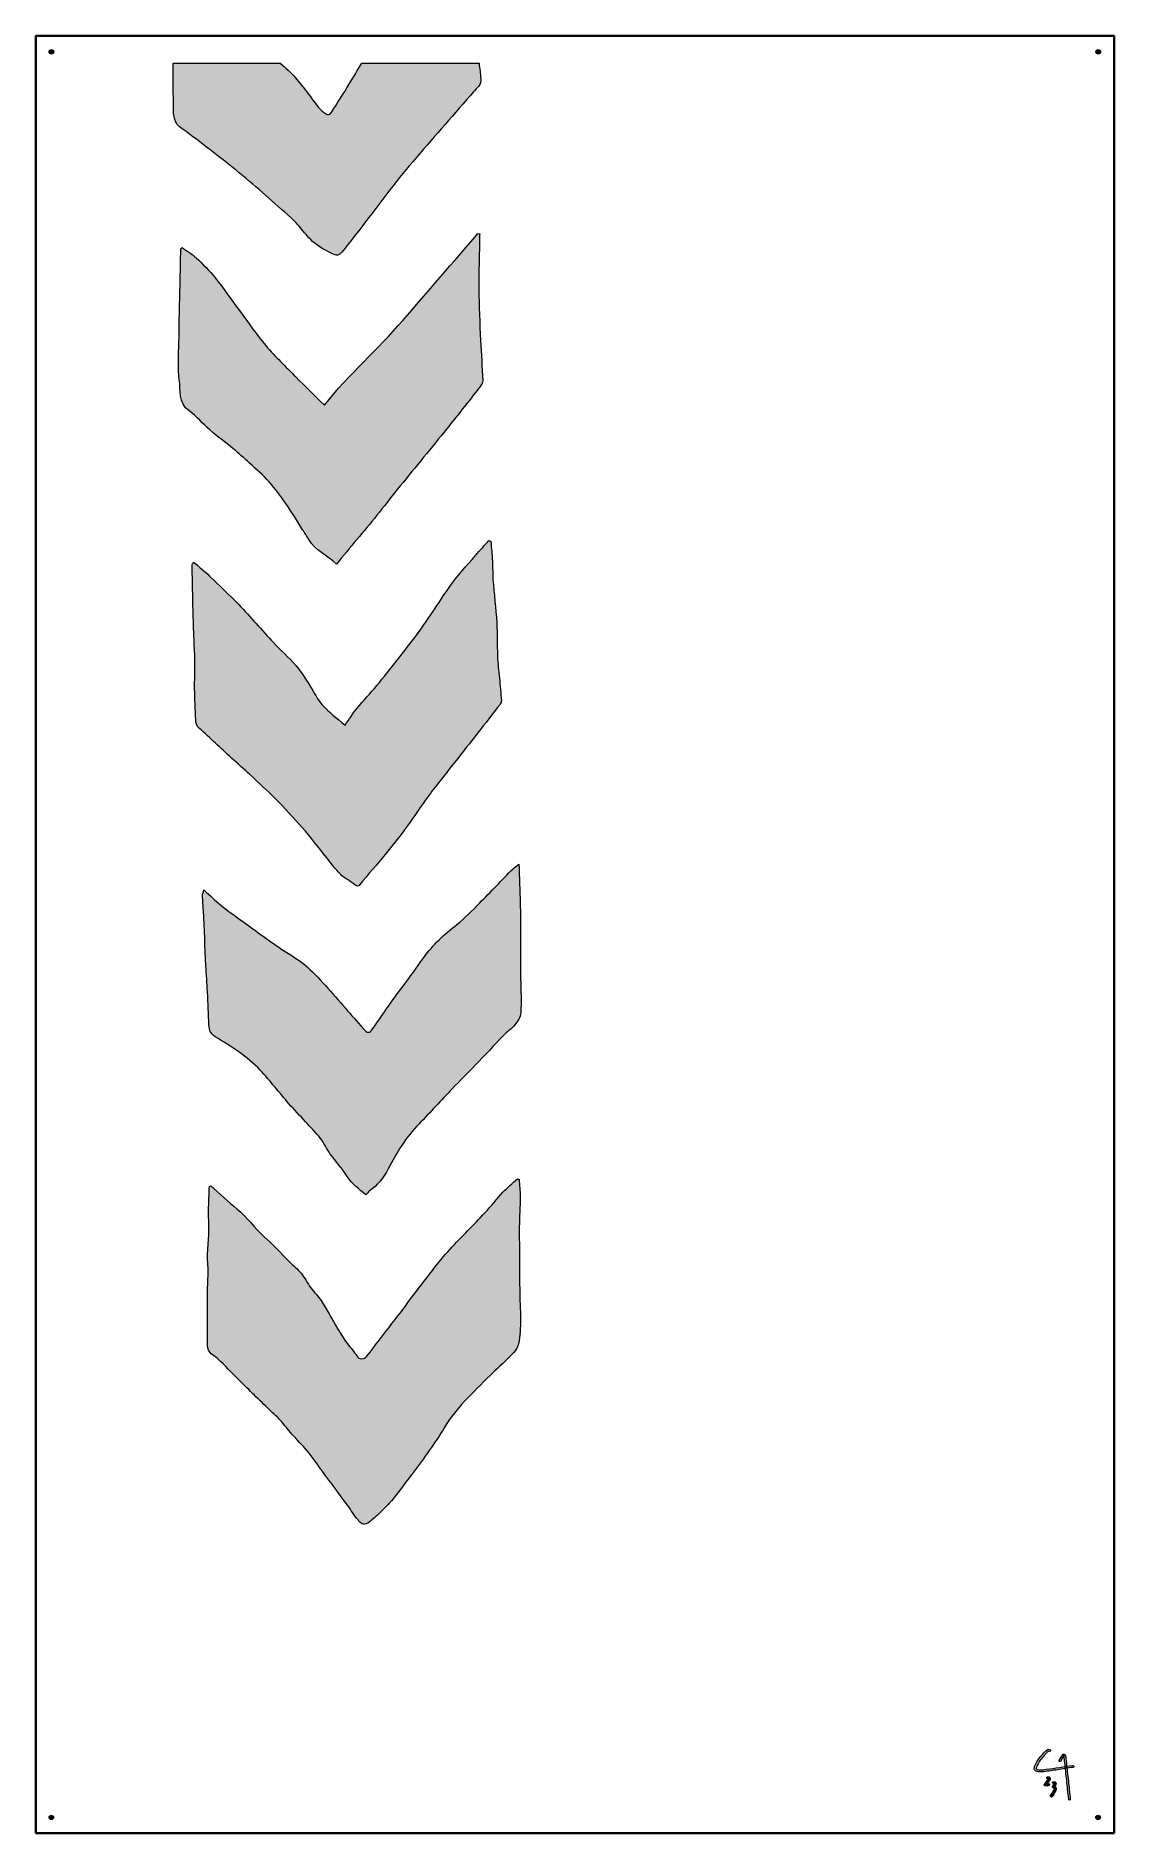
# Model space of a CAD drawing. Header units: millimetres. Extents: x 0 to 1200, y -2000 to 0.
import ezdxf

# ---------------------------------------------------------------- set-up
doc = ezdxf.new("R2010")
doc.units = ezdxf.units.MM
doc.header["$MEASUREMENT"] = 0
for name, color, linetype, lineweight in [('2023-008', 7, 'Continuous', 0), ('Bounding Box', 7, 'Continuous', 0), ('Screws', 7, 'Continuous', 0)]:
    doc.layers.add(name, color=color, linetype=linetype, lineweight=lineweight)

msp = doc.modelspace()

# ---------------------------------------------------------------- hatches: boundary and pattern name
at = {"layer": '2023-008', "true_color": 0x000000, "transparency": 33554687}
h = msp.add_hatch(color=18, dxfattribs=at)
h.dxf.hatch_style = 2
edge = h.paths.add_edge_path()
edge.add_spline(control_points=[(162.9, -103.1), (164.5, -104.1), (166, -105.1), (167.5, -106.3), (187.4, -121.6), (207.5, -136.6), (226.9, -152.5), (246.4, -168.6), (265.2, -185.5), (284.2, -202.2), (287.4, -205), (290.2, -208.4), (293, -211.6), (297.2, -216.4), (301.2, -221.5), (305.6, -226.1), (312.3, -232.8), (320.4, -237.4), (328.8, -241.7), (334.8, -244.8), (337.1, -244.9), (341, -240), (349.8, -228.9), (358.5, -217.9), (367.1, -206.7), (376.2, -194.9), (384.9, -182.8), (394.1, -171.1), (403.7, -158.9), (413.5, -146.8), (423.7, -135), (444.8, -110.5), (466.2, -86.4), (487.3, -61.9), (490.9, -57.8), (496.1, -54.2), (495.4, -47.6), (494.8, -41.8), (494.1, -35.9), (493.4, -30), (493.4, -30), (363, -30), (363, -30), (357.9, -37.7), (353.5, -46), (348.6, -53.9), (342.3, -64.1), (335.9, -74.2), (329.5, -84.4), (327.7, -87.3), (325, -88.1), (322.3, -86.2), (319.5, -84.3), (316.8, -82.1), (314.8, -79.5), (306.2, -68.5), (298.4, -56.8), (289.2, -46.5), (283.9, -40.6), (278.1, -35.2), (272.1, -30), (272.1, -30), (152.8, -30), (152.8, -30), (152.8, -31.9), (152.8, -33.9), (152.8, -35.8), (152.9, -50.4), (153.1, -64.9), (153.2, -79.4), (153.2, -88.6), (153.8, -97.6), (162.9, -103.1)], knot_values=[0, 0, 0, 0, 1, 1, 1, 2, 2, 2, 3, 3, 3, 4, 4, 4, 5, 5, 5, 6, 6, 6, 7, 7, 7, 8, 8, 8, 9, 9, 9, 10, 10, 10, 11, 11, 11, 12, 12, 12, 13, 13, 13, 14, 14, 14, 15, 15, 15, 16, 16, 16, 17, 17, 17, 18, 18, 18, 19, 19, 19, 20, 20, 20, 21, 21, 21, 22, 22, 22, 23, 23, 23, 24, 24, 24, 24], degree=3, periodic=0)
h = msp.add_hatch(color=18, dxfattribs=at)
h.dxf.hatch_style = 2
edge = h.paths.add_edge_path()
edge.add_spline(control_points=[(193.8, -438.3), (202.1, -445.5), (210.9, -452), (219.4, -459), (225.7, -464.3), (231.9, -469.7), (238, -475.3), (245.4, -482.1), (253.1, -488.6), (259.8, -496.1), (266.6, -503.6), (272.7, -511.9), (278.4, -520.3), (284.9, -529.7), (290.8, -539.6), (297, -549.3), (299.3, -553), (301.9, -556.6), (304.1, -560.4), (311.2, -572.4), (324, -577.8), (334.7, -587.5), (349.9, -569.1), (364.9, -551.3), (379.6, -533.3), (387.3, -523.9), (394.6, -514.1), (402.3, -504.6), (419.7, -483.3), (437.2, -462.1), (454.5, -440.7), (468.1, -423.9), (481.5, -406.8), (494.8, -389.8), (496.3, -387.9), (497.6, -385.3), (497.5, -383.1), (496.9, -368.3), (495.8, -353.5), (495.1, -338.7), (494.2, -319.6), (493.3, -300.4), (493, -281.3), (492.8, -266.6), (493.5, -251.9), (493.8, -237.2), (493.9, -231.5), (494, -225.8), (494.1, -220.1), (493.4, -220), (492.7, -219.9), (492, -219.8), (464.1, -252.1), (436.4, -284.4), (408.4, -316.6), (380.7, -348.5), (348.7, -376.3), (321.2, -410.6), (309.9, -399.5), (299.6, -389.5), (289.5, -379.3), (278.2, -367.9), (266.5, -356.7), (256.1, -344.5), (246, -332.6), (237.2, -319.5), (227.8, -306.9), (218.4, -294.3), (209.5, -281.4), (199.7, -269.1), (193.3, -261.1), (186, -253.7), (178.5, -246.7), (173.9, -242.3), (168.2, -239.1), (162.9, -235.4), (162.4, -235.9), (161.9, -236.4), (161.4, -236.9), (161.2, -249.8), (160.9, -262.8), (160.7, -275.8), (160.4, -285.3), (160.1, -294.8), (159.9, -304.3), (159.7, -316.1), (159.6, -327.9), (159.4, -339.7), (159.2, -346.3), (158.7, -352.9), (158.7, -359.4), (158.7, -367), (158.6, -374.6), (159.7, -382.1), (161.5, -394.3), (158.1, -407.9), (170.9, -417.2), (179.2, -423.2), (185.9, -431.5), (193.8, -438.3)], knot_values=[0, 0, 0, 0, 1, 1, 1, 2, 2, 2, 3, 3, 3, 4, 4, 4, 5, 5, 5, 6, 6, 6, 7, 7, 7, 8, 8, 8, 9, 9, 9, 10, 10, 10, 11, 11, 11, 12, 12, 12, 13, 13, 13, 14, 14, 14, 15, 15, 15, 16, 16, 16, 17, 17, 17, 18, 18, 18, 19, 19, 19, 20, 20, 20, 21, 21, 21, 22, 22, 22, 23, 23, 23, 24, 24, 24, 25, 25, 25, 26, 26, 26, 27, 27, 27, 28, 28, 28, 29, 29, 29, 30, 30, 30, 31, 31, 31, 32, 32, 32, 33, 33, 33, 33], degree=3, periodic=0)
h = msp.add_hatch(color=18, dxfattribs=at)
h.dxf.hatch_style = 2
edge = h.paths.add_edge_path()
edge.add_spline(control_points=[(238.3, -821.9), (247.7, -830.7), (257.3, -839.2), (266.3, -848.3), (276.7, -858.8), (286.9, -869.6), (296.6, -880.8), (305.9, -891.6), (314.6, -902.9), (323.6, -914.1), (328.7, -920.3), (333.3, -927.1), (339, -932.7), (343.7, -937.3), (350.1, -940.3), (355.3, -944.6), (357.8, -946.7), (358.8, -946.5), (360.7, -944.2), (370, -933), (379.6, -922.1), (388.9, -910.8), (396.9, -901), (404.9, -891), (412.4, -880.8), (421, -869.1), (428.8, -856.9), (437.4, -845.2), (446.8, -832.6), (456.8, -820.3), (466.5, -807.9), (483.3, -786.5), (500.1, -765.1), (516.8, -743.7), (517.7, -742.6), (518.3, -740.9), (518.2, -739.5), (517.7, -731.2), (516.8, -723), (516.1, -714.7), (515.3, -706.3), (514.2, -698), (513.9, -689.6), (513.4, -677.4), (513.9, -665.1), (513.1, -652.9), (512.1, -636.7), (510.2, -620.7), (508.9, -604.6), (508.4, -597.9), (508.7, -591.2), (508.3, -584.5), (507.9, -577.1), (507.1, -569.7), (506.5, -562.3), (505.8, -562), (505.1, -561.7), (504.4, -561.3), (500.7, -565.4), (496.9, -569.4), (493.3, -573.7), (483.2, -585.3), (472.6, -596.6), (463.5, -609), (450, -627.5), (438.1, -647.2), (424.5, -665.6), (410.1, -685.1), (394.8, -704), (379.6, -722.8), (372.6, -731.5), (364.7, -739.4), (357.6, -748.1), (352.9, -753.8), (348.9, -760.2), (344.2, -766.9), (334.9, -758.8), (326.1, -752.3), (318.9, -744.3), (313.2, -738.1), (309.7, -729.9), (304.9, -722.7), (300, -715.1), (295.3, -707.2), (289.4, -700.4), (281.6, -691.4), (272.6, -683.5), (264.5, -674.8), (251.5, -660.9), (239, -646.4), (225.9, -632.6), (215.4, -621.7), (204.4, -611.3), (193.4, -600.9), (187.9, -595.7), (182, -590.8), (175.7, -585.3), (174.8, -587), (174, -587.9), (174, -588.7), (174.1, -595.6), (174.3, -602.5), (174.4, -609.4), (174.6, -618.9), (174.8, -628.5), (175, -638.1), (175.3, -649.4), (175.8, -660.7), (176.2, -672), (176.5, -680.4), (177, -688.9), (177.1, -697.3), (177.2, -707.1), (176.7, -716.9), (176.8, -726.7), (177, -738), (177.7, -749.3), (178, -760.6), (178.1, -764.5), (178.8, -767.6), (182.1, -770.5), (194.3, -781.3), (206, -792.5), (218, -803.5), (224.7, -809.7), (231.6, -815.7), (238.3, -821.9)], knot_values=[0, 0, 0, 0, 1, 1, 1, 2, 2, 2, 3, 3, 3, 4, 4, 4, 5, 5, 5, 6, 6, 6, 7, 7, 7, 8, 8, 8, 9, 9, 9, 10, 10, 10, 11, 11, 11, 12, 12, 12, 13, 13, 13, 14, 14, 14, 15, 15, 15, 16, 16, 16, 17, 17, 17, 18, 18, 18, 19, 19, 19, 20, 20, 20, 21, 21, 21, 22, 22, 22, 23, 23, 23, 24, 24, 24, 25, 25, 25, 26, 26, 26, 27, 27, 27, 28, 28, 28, 29, 29, 29, 30, 30, 30, 31, 31, 31, 32, 32, 32, 33, 33, 33, 34, 34, 34, 35, 35, 35, 36, 36, 36, 37, 37, 37, 38, 38, 38, 39, 39, 39, 40, 40, 40, 41, 41, 41, 42, 42, 42, 42], degree=3, periodic=0)
h = msp.add_hatch(color=18, dxfattribs=at)
h.dxf.hatch_style = 2
edge = h.paths.add_edge_path()
edge.add_spline(control_points=[(539.6, -999.1), (539.5, -987.6), (539.5, -976.1), (539.2, -964.6), (538.9, -950.7), (538.3, -936.8), (537.8, -921.6), (534.6, -924), (532.7, -925.1), (531.2, -926.6), (518.8, -939.3), (506.5, -952.3), (493.9, -964.9), (485.7, -973.1), (477.7, -981.7), (468.6, -988.8), (454.7, -999.6), (442, -1011.2), (431.8, -1025.5), (426.2, -1033.3), (420.8, -1041.2), (415.1, -1048.9), (408.4, -1058), (401.5, -1066.9), (394.9, -1076.1), (388.3, -1085.2), (382.2, -1094.8), (375.7, -1104), (371.3, -1110.2), (369.5, -1110.2), (364.3, -1104.3), (357.7, -1096.8), (351.1, -1089.3), (344.6, -1081.8), (337.2, -1073.4), (329.9, -1064.8), (322.3, -1056.5), (314.8, -1048.5), (307.5, -1040.1), (299, -1033.2), (290.1, -1026), (279.8, -1020.6), (270.4, -1014), (254.9, -1003.2), (239.6, -992), (224.3, -980.9), (218, -976.4), (211.6, -971.9), (205.6, -966.9), (199.6, -962), (194.1, -956.5), (187.2, -950.2), (186.4, -953.4), (185.6, -955.3), (185.6, -957.1), (185.8, -962.5), (186.3, -967.8), (186.6, -973.2), (187.6, -993.6), (188.4, -1014.1), (189.4, -1034.6), (189.9, -1044.3), (190.6, -1054.1), (191.1, -1063.9), (191.7, -1076.2), (192.2, -1088.4), (192.8, -1100.7), (193.1, -1105.9), (194, -1110.2), (199.5, -1113.6), (217.3, -1124.4), (235.4, -1135.3), (249.8, -1150.8), (261, -1162.7), (271.1, -1175.8), (281.8, -1188.2), (287.8, -1195), (294.1, -1201.5), (300.2, -1208.2), (305.8, -1214.4), (311.8, -1220.3), (316.9, -1226.8), (321, -1232.2), (323.9, -1238.5), (327.8, -1244.1), (333.9, -1252.5), (340.9, -1260.3), (346.6, -1269), (352.2, -1277.7), (360.1, -1283.4), (367.5, -1289.6), (369, -1287.8), (369.9, -1286.3), (371.2, -1285.4), (380.2, -1278.8), (387.2, -1270.3), (392.2, -1260.7), (401.6, -1242.6), (411.9, -1225.5), (426.3, -1210.8), (439, -1197.9), (451.1, -1184.4), (463.7, -1171.3), (472, -1162.6), (480.7, -1154.1), (489.1, -1145.4), (499.7, -1134.4), (510, -1123.1), (520.6, -1112.1), (524.5, -1108), (529.6, -1104.9), (533.1, -1100.5), (536.2, -1096.7), (539.5, -1091.9), (539.8, -1087.3), (540.6, -1074.6), (539.8, -1061.8), (539.7, -1049.1), (539.6, -1032.4), (539.6, -1015.7), (539.6, -999.1)], knot_values=[0, 0, 0, 0, 1, 1, 1, 2, 2, 2, 3, 3, 3, 4, 4, 4, 5, 5, 5, 6, 6, 6, 7, 7, 7, 8, 8, 8, 9, 9, 9, 10, 10, 10, 11, 11, 11, 12, 12, 12, 13, 13, 13, 14, 14, 14, 15, 15, 15, 16, 16, 16, 17, 17, 17, 18, 18, 18, 19, 19, 19, 20, 20, 20, 21, 21, 21, 22, 22, 22, 23, 23, 23, 24, 24, 24, 25, 25, 25, 26, 26, 26, 27, 27, 27, 28, 28, 28, 29, 29, 29, 30, 30, 30, 31, 31, 31, 32, 32, 32, 33, 33, 33, 34, 34, 34, 35, 35, 35, 36, 36, 36, 37, 37, 37, 38, 38, 38, 39, 39, 39, 40, 40, 40, 40], degree=3, periodic=0)
h = msp.add_hatch(color=18, dxfattribs=at)
h.dxf.hatch_style = 2
edge = h.paths.add_edge_path()
edge.add_spline(control_points=[(538.4, -1361.4), (538.3, -1349.3), (538.1, -1337.2), (538.2, -1325.2), (538.4, -1313.9), (539.1, -1302.7), (539.1, -1291.4), (539.1, -1285), (538.3, -1278.6), (537.9, -1272.2), (537.3, -1272.1), (536.6, -1271.9), (536, -1271.8), (530.6, -1276.7), (524.9, -1281.4), (519.9, -1286.7), (513.1, -1294), (507, -1302), (500.1, -1309.3), (487.3, -1323), (474, -1336.2), (461.2, -1350), (454.3, -1357.5), (447.9, -1365.6), (441.5, -1373.6), (433, -1384.4), (424.6, -1395.4), (416.3, -1406.3), (414.1, -1409.1), (412.5, -1412.1), (410.4, -1414.9), (405.8, -1421), (401, -1426.9), (396.4, -1432.9), (387.1, -1445), (377.9, -1457.1), (368.5, -1469), (365.4, -1472.9), (359.7, -1473), (357.3, -1468.8), (354.3, -1463.8), (350.4, -1459.7), (346.9, -1455.2), (339.1, -1444.9), (333.1, -1433.2), (326.4, -1422), (323.5, -1417.1), (320.9, -1411.9), (317.6, -1407.2), (314.2, -1402.3), (309.8, -1398), (306.2, -1393.1), (302.4, -1387.9), (299.6, -1382.1), (295.6, -1377.2), (291.6, -1372.3), (286.6, -1368.3), (282.1, -1363.8), (272.7, -1354.4), (263.8, -1344.6), (253.9, -1335.8), (243.3, -1326.3), (235.2, -1314.5), (224.2, -1305.4), (214.2, -1297.1), (204.7, -1288.3), (194.9, -1279.7), (194.3, -1279.7), (193.8, -1279.8), (193.2, -1279.9), (192.9, -1288.9), (192.4, -1297.9), (192.3, -1306.9), (192.2, -1313.9), (192.8, -1321), (192.7, -1328.1), (192.6, -1342.7), (190, -1357.2), (191.9, -1371.8), (192, -1372.4), (191.9, -1373), (191.9, -1373.5), (191.7, -1382), (191.3, -1390.5), (191.1, -1399), (191, -1403.5), (191.1, -1408), (191.1, -1412.5), (191.1, -1424.5), (191.1, -1436.5), (191, -1448.5), (190.9, -1456.2), (190.2, -1464), (198.4, -1468.8), (201, -1470.4), (203.4, -1472.7), (205.6, -1474.9), (213.4, -1482.6), (220.9, -1490.4), (228.7, -1498.1), (239.8, -1509.1), (251.1, -1520.1), (262.4, -1531), (265.6, -1534.1), (269.1, -1537), (272.1, -1540.3), (276.6, -1545.3), (280.6, -1550.8), (285.1, -1555.8), (290.6, -1562.1), (296.7, -1567.9), (302, -1574.3), (308.2, -1581.9), (313.7, -1590), (319.5, -1597.9), (328.6, -1610.2), (337.7, -1622.4), (346.8, -1634.8), (350.8, -1640.3), (354.4, -1646.1), (358.7, -1651.4), (361.3, -1654.6), (364.8, -1658.2), (369.6, -1654.9), (373.7, -1651.9), (377.6, -1648.5), (381.3, -1645), (386.9, -1639.5), (392.7, -1634), (397.7, -1627.9), (404.8, -1619.2), (411.4, -1610), (418.1, -1601), (424, -1593.2), (430.1, -1585.5), (435.7, -1577.4), (441.7, -1568.9), (447.8, -1560.4), (452.9, -1551.4), (466.6, -1527.7), (486.8, -1509.7), (505.6, -1490.5), (512.6, -1483.4), (520.5, -1477), (527.4, -1469.8), (531.4, -1465.6), (536.1, -1460.8), (537.3, -1455.5), (539.4, -1446.7), (539.3, -1437.2), (539.5, -1428), (539.7, -1420.4), (538.9, -1412.7), (538.8, -1405.1), (538.5, -1390.5), (538.5, -1375.9), (538.4, -1361.4)], knot_values=[0, 0, 0, 0, 1, 1, 1, 2, 2, 2, 3, 3, 3, 4, 4, 4, 5, 5, 5, 6, 6, 6, 7, 7, 7, 8, 8, 8, 9, 9, 9, 10, 10, 10, 11, 11, 11, 12, 12, 12, 13, 13, 13, 14, 14, 14, 15, 15, 15, 16, 16, 16, 17, 17, 17, 18, 18, 18, 19, 19, 19, 20, 20, 20, 21, 21, 21, 22, 22, 22, 23, 23, 23, 24, 24, 24, 25, 25, 25, 26, 26, 26, 27, 27, 27, 28, 28, 28, 29, 29, 29, 30, 30, 30, 31, 31, 31, 32, 32, 32, 33, 33, 33, 34, 34, 34, 35, 35, 35, 36, 36, 36, 37, 37, 37, 38, 38, 38, 39, 39, 39, 40, 40, 40, 41, 41, 41, 42, 42, 42, 43, 43, 43, 44, 44, 44, 45, 45, 45, 46, 46, 46, 47, 47, 47, 48, 48, 48, 49, 49, 49, 50, 50, 50, 51, 51, 51, 52, 52, 52, 52], degree=3, periodic=0)
at = {"layer": '2023-008', "true_color": 0x231f20, "transparency": 33554687}
h = msp.add_hatch(color=250, dxfattribs=at)
h.dxf.hatch_style = 2
edge = h.paths.add_edge_path()
edge.add_spline(control_points=[(1128.9, -1906.9), (1126.6, -1905.5), (1124.5, -1908), (1123.1, -1909.5), (1121.6, -1911.1), (1120.1, -1912.7), (1118.6, -1914.4), (1115.8, -1917.9), (1113.3, -1921.6), (1111.8, -1925.8), (1111.4, -1927), (1111, -1928.4), (1111.7, -1929.5), (1112.3, -1930.5), (1113.3, -1931), (1114.3, -1931.3), (1116.6, -1932), (1119.2, -1931.9), (1121.7, -1931.6), (1126.8, -1931), (1132, -1930.1), (1137.1, -1929.4), (1142.9, -1928.5), (1148.8, -1927.6), (1154.6, -1926.7), (1155.2, -1926.6), (1155.5, -1925.9), (1155.4, -1925.4), (1155.2, -1924.7), (1154.6, -1924.5), (1154, -1924.6), (1144.3, -1926.1), (1134.6, -1927.6), (1124.9, -1928.9), (1122.7, -1929.3), (1120.4, -1929.6), (1118.2, -1929.6), (1117.1, -1929.6), (1116, -1929.5), (1115, -1929.2), (1114.5, -1929.1), (1114.3, -1929), (1114, -1928.8), (1113.7, -1928.6), (1113.6, -1928.5), (1113.5, -1928.1), (1113.5, -1927.7), (1113.7, -1927.2), (1113.8, -1926.8), (1114, -1926.3), (1114.2, -1925.8), (1114.4, -1925.3), (1114.7, -1924.4), (1115.2, -1923.5), (1115.6, -1922.7), (1116.6, -1920.8), (1117.7, -1919.1), (1119, -1917.5), (1120.4, -1915.7), (1121.9, -1914), (1123.5, -1912.3), (1124.2, -1911.5), (1125, -1910.7), (1125.8, -1909.9), (1126.2, -1909.5), (1126.5, -1909.2), (1127, -1908.9), (1127.1, -1908.9), (1127.1, -1908.8), (1127.2, -1908.8), (1127.1, -1908.8), (1127.6, -1908.7), (1127.4, -1908.7), (1127.5, -1908.7), (1127.6, -1908.7), (1127.6, -1908.7), (1127.5, -1908.7), (1127.7, -1908.8), (1127.8, -1908.8), (1129, -1909.6), (1130.1, -1907.7), (1128.9, -1906.9), (1128.9, -1906.9), (1128.9, -1906.9), (1128.9, -1906.9)], knot_values=[0, 0, 0, 0, 1, 1, 1, 2, 2, 2, 3, 3, 3, 4, 4, 4, 5, 5, 5, 6, 6, 6, 7, 7, 7, 8, 8, 8, 9, 9, 9, 10, 10, 10, 11, 11, 11, 12, 12, 12, 13, 13, 13, 14, 14, 14, 15, 15, 15, 16, 16, 16, 17, 17, 17, 18, 18, 18, 19, 19, 19, 20, 20, 20, 21, 21, 21, 22, 22, 22, 23, 23, 23, 24, 24, 24, 25, 25, 25, 26, 26, 26, 27, 27, 27, 28, 28, 28, 28], degree=3, periodic=0)
h = msp.add_hatch(color=250, dxfattribs=at)
h.dxf.hatch_style = 2
edge = h.paths.add_edge_path()
edge.add_spline(control_points=[(1140.8, -1919.9), (1141.8, -1917.5), (1143.2, -1915.4), (1144.8, -1913.5), (1144.5, -1913.5), (1144.1, -1913.6), (1143.8, -1913.6), (1144.6, -1914.2), (1144.7, -1915.7), (1144.8, -1916.6), (1145, -1918.2), (1145.1, -1919.9), (1145.3, -1921.5), (1145.7, -1924.8), (1146, -1928.1), (1146.4, -1931.4), (1147.1, -1938), (1147.8, -1944.5), (1148.5, -1951.1), (1148.9, -1954.8), (1149.3, -1958.5), (1149.7, -1962.2), (1149.7, -1962.7), (1150, -1963.1), (1150.5, -1963.1), (1151, -1963.1), (1151.5, -1962.7), (1151.4, -1962.2), (1150.7, -1955.4), (1150, -1948.7), (1149.3, -1941.9), (1148.5, -1935.2), (1147.8, -1928.4), (1147.1, -1921.7), (1146.9, -1919.8), (1146.7, -1918), (1146.5, -1916.1), (1146.3, -1914.6), (1146, -1913.1), (1144.7, -1912.1), (1144.4, -1911.9), (1143.8, -1911.9), (1143.6, -1912.2), (1141.8, -1914.2), (1140.3, -1916.5), (1139.2, -1919), (1139, -1919.4), (1139.1, -1919.9), (1139.6, -1920.2), (1139.9, -1920.4), (1140.6, -1920.3), (1140.8, -1919.9), (1140.8, -1919.9), (1140.8, -1919.9), (1140.8, -1919.9)], knot_values=[0, 0, 0, 0, 1, 1, 1, 2, 2, 2, 3, 3, 3, 4, 4, 4, 5, 5, 5, 6, 6, 6, 7, 7, 7, 8, 8, 8, 9, 9, 9, 10, 10, 10, 11, 11, 11, 12, 12, 12, 13, 13, 13, 14, 14, 14, 15, 15, 15, 16, 16, 16, 17, 17, 17, 18, 18, 18, 18], degree=3, periodic=0)
h = msp.add_hatch(color=250, dxfattribs=at)
h.dxf.hatch_style = 2
edge = h.paths.add_edge_path()
edge.add_spline(control_points=[(1127, -1939.3), (1127.1, -1939.1), (1127, -1939.3), (1126.9, -1939.3), (1126.8, -1939.3), (1126.6, -1939.4), (1126.7, -1939.4), (1126.9, -1939.4), (1126.5, -1939.3), (1126.7, -1939.4), (1126.6, -1939.3), (1126.6, -1939.3), (1126.7, -1939.4), (1126.8, -1939.4), (1126.8, -1939.4), (1126.7, -1939.4), (1126.7, -1939.3), (1126.7, -1939.3), (1126.7, -1939.4), (1126.8, -1939.4), (1126.9, -1939.6), (1126.8, -1939.4), (1126.8, -1939.4), (1126.8, -1939.5), (1126.9, -1939.5), (1126.9, -1939.5), (1126.8, -1939.5), (1126.8, -1939.4), (1126.9, -1939.5), (1126.9, -1939.6), (1126.8, -1939.5), (1126.9, -1939.3), (1126.8, -1939.7), (1126.8, -1939.5), (1126.8, -1939.6), (1126.8, -1939.7), (1126.8, -1939.8), (1126.8, -1939.9), (1126.7, -1940), (1126.6, -1940.2), (1126.4, -1940.5), (1126.1, -1940.9), (1125.9, -1941.2), (1124.7, -1942.7), (1123.6, -1944.1), (1122.5, -1945.6), (1122, -1946.2), (1122.5, -1947.1), (1123.1, -1947.2), (1124.7, -1947.7), (1126.4, -1947.5), (1127.9, -1946.8), (1128.4, -1946.5), (1128.6, -1945.8), (1128.3, -1945.3), (1128, -1944.8), (1127.3, -1944.6), (1126.8, -1944.9), (1125.8, -1945.4), (1124.8, -1945.4), (1123.7, -1945.1), (1123.9, -1945.7), (1124.2, -1946.2), (1124.4, -1946.7), (1125.1, -1945.8), (1125.8, -1944.8), (1126.6, -1943.9), (1127, -1943.4), (1127.3, -1942.9), (1127.7, -1942.4), (1128, -1942), (1128.4, -1941.6), (1128.6, -1941.1), (1129.2, -1940), (1129.3, -1938.7), (1128.3, -1937.8), (1127.5, -1937.1), (1126.2, -1936.9), (1125.4, -1937.7), (1124.4, -1938.7), (1126, -1940.3), (1127, -1939.3), (1127, -1939.3), (1127, -1939.3), (1127, -1939.3)], knot_values=[0, 0, 0, 0, 1, 1, 1, 2, 2, 2, 3, 3, 3, 4, 4, 4, 5, 5, 5, 6, 6, 6, 7, 7, 7, 8, 8, 8, 9, 9, 9, 10, 10, 10, 11, 11, 11, 12, 12, 12, 13, 13, 13, 14, 14, 14, 15, 15, 15, 16, 16, 16, 17, 17, 17, 18, 18, 18, 19, 19, 19, 20, 20, 20, 21, 21, 21, 22, 22, 22, 23, 23, 23, 24, 24, 24, 25, 25, 25, 26, 26, 26, 27, 27, 27, 28, 28, 28, 28], degree=3, periodic=0)
h = msp.add_hatch(color=250, dxfattribs=at)
h.dxf.hatch_style = 2
edge = h.paths.add_edge_path()
edge.add_spline(control_points=[(1133.1, -1944.9), (1133.2, -1944.9), (1133.3, -1944.8), (1133.4, -1944.8), (1133.2, -1944.9), (1133.4, -1944.8), (1133.5, -1944.8), (1133.6, -1944.8), (1133.7, -1944.8), (1133.7, -1944.8), (1133.5, -1944.8), (1133.8, -1944.9), (1133.9, -1944.9), (1134, -1944.9), (1133.9, -1944.9), (1133.8, -1944.8), (1133.7, -1944.7), (1133.7, -1944.7), (1133.7, -1944.6), (1133.7, -1944.7), (1133.6, -1944.4), (1133.7, -1944.4), (1133.7, -1944.4), (1133.5, -1944.7), (1133.5, -1944.7), (1132.8, -1945.8), (1132.2, -1946.8), (1131.5, -1947.9), (1131, -1948.8), (1131.9, -1949.7), (1132.8, -1949.5), (1132.6, -1949.5), (1132.9, -1949.5), (1132.9, -1949.5), (1133, -1949.5), (1133, -1949.5), (1132.9, -1949.5), (1132.9, -1949.5), (1133, -1949.5), (1133, -1949.5), (1133.1, -1949.6), (1133.2, -1949.6), (1133.4, -1949.7), (1133.3, -1949.7), (1133.5, -1949.9), (1133.5, -1949.9), (1133.6, -1949.9), (1133.6, -1950), (1133.7, -1950.1), (1133.6, -1950), (1133.7, -1950.3), (1133.7, -1950.1), (1133.7, -1950.4), (1133.6, -1950.8), (1133.4, -1951.2), (1133.2, -1951.7), (1132.9, -1952.1), (1132.7, -1952.6), (1131.7, -1954.5), (1130.6, -1956.3), (1129.4, -1958.1), (1129.1, -1958.6), (1129.3, -1959.3), (1129.8, -1959.6), (1130.3, -1959.9), (1131, -1959.7), (1131.3, -1959.2), (1132.8, -1957), (1134.1, -1954.8), (1135.3, -1952.4), (1135.8, -1951.2), (1136.2, -1949.9), (1135.4, -1948.7), (1134.7, -1947.6), (1133.5, -1947.1), (1132.2, -1947.4), (1132.6, -1947.9), (1133, -1948.5), (1133.4, -1949), (1133.9, -1948.3), (1134.3, -1947.5), (1134.8, -1946.8), (1135.2, -1946.1), (1135.9, -1945.3), (1135.8, -1944.4), (1135.8, -1942.7), (1133.8, -1942.4), (1132.5, -1942.8), (1131.1, -1943.1), (1131.7, -1945.2), (1133.1, -1944.9), (1133.1, -1944.9), (1133.1, -1944.9), (1133.1, -1944.9)], knot_values=[0, 0, 0, 0, 1, 1, 1, 2, 2, 2, 3, 3, 3, 4, 4, 4, 5, 5, 5, 6, 6, 6, 7, 7, 7, 8, 8, 8, 9, 9, 9, 10, 10, 10, 11, 11, 11, 12, 12, 12, 13, 13, 13, 14, 14, 14, 15, 15, 15, 16, 16, 16, 17, 17, 17, 18, 18, 18, 19, 19, 19, 20, 20, 20, 21, 21, 21, 22, 22, 22, 23, 23, 23, 24, 24, 24, 25, 25, 25, 26, 26, 26, 27, 27, 27, 28, 28, 28, 29, 29, 29, 30, 30, 30, 31, 31, 31, 31], degree=3, periodic=0)
at = {"layer": 'Screws', "true_color": 0x000000, "transparency": 33554687}
h = msp.add_hatch(color=18, dxfattribs=at)
h.dxf.hatch_style = 2
edge = h.paths.add_edge_path()
edge.add_ellipse((17.4, -17.5), major_axis=(2.56, 0), ratio=0.965517, start_angle=0, end_angle=360)
h = msp.add_hatch(color=18, dxfattribs=at)
h.dxf.hatch_style = 2
edge = h.paths.add_edge_path()
edge.add_ellipse((1182.6, -17.5), major_axis=(2.56, 0), ratio=0.965517, start_angle=0, end_angle=360)
h = msp.add_hatch(color=18, dxfattribs=at)
h.dxf.hatch_style = 2
edge = h.paths.add_edge_path()
edge.add_ellipse((17.3, -1982.4), major_axis=(2.56, 0), ratio=0.965517, start_angle=0, end_angle=360)
h = msp.add_hatch(color=18, dxfattribs=at)
h.dxf.hatch_style = 2
edge = h.paths.add_edge_path()
edge.add_ellipse((1182.4, -1982.4), major_axis=(2.56, 0), ratio=0.965517, start_angle=0, end_angle=360)

# ---------------------------------------------------------------- linework, layer by layer
at = {"layer": '2023-008'}
for points, knots in [([(162.9, -103.1), (164.5, -104.1), (166, -105.1), (167.5, -106.3), (187.4, -121.6), (207.5, -136.6), (226.9, -152.5), (246.4, -168.6), (265.2, -185.5), (284.2, -202.2), (287.4, -205), (290.2, -208.4), (293, -211.6), (297.2, -216.4), (301.2, -221.5), (305.6, -226.1), (312.3, -232.8), (320.4, -237.4), (328.8, -241.7), (334.8, -244.8), (337.1, -244.9), (341, -240), (349.8, -228.9), (358.5, -217.9), (367.1, -206.7), (376.2, -194.9), (384.9, -182.8), (394.1, -171.1), (403.7, -158.9), (413.5, -146.8), (423.7, -135), (444.8, -110.5), (466.2, -86.4), (487.3, -61.9), (490.9, -57.8), (496.1, -54.2), (495.4, -47.6), (494.8, -41.8), (494.1, -35.9), (493.4, -30), (493.4, -30), (363, -30), (363, -30), (357.9, -37.7), (353.5, -46), (348.6, -53.9), (342.3, -64.1), (335.9, -74.2), (329.5, -84.4), (327.7, -87.3), (325, -88.1), (322.3, -86.2), (319.5, -84.3), (316.8, -82.1), (314.8, -79.5), (306.2, -68.5), (298.4, -56.8), (289.2, -46.5), (283.9, -40.6), (278.1, -35.2), (272.1, -30), (272.1, -30), (152.8, -30), (152.8, -30), (152.8, -31.9), (152.8, -33.9), (152.8, -35.8), (152.9, -50.4), (153.1, -64.9), (153.2, -79.4), (153.2, -88.6), (153.8, -97.6), (162.9, -103.1)], [0, 0, 0, 0, 1, 1, 1, 2, 2, 2, 3, 3, 3, 4, 4, 4, 5, 5, 5, 6, 6, 6, 7, 7, 7, 8, 8, 8, 9, 9, 9, 10, 10, 10, 11, 11, 11, 12, 12, 12, 13, 13, 13, 14, 14, 14, 15, 15, 15, 16, 16, 16, 17, 17, 17, 18, 18, 18, 19, 19, 19, 20, 20, 20, 21, 21, 21, 22, 22, 22, 23, 23, 23, 24, 24, 24, 24]), ([(193.8, -438.3), (202.1, -445.5), (210.9, -452), (219.4, -459), (225.7, -464.3), (231.9, -469.7), (238, -475.3), (245.4, -482.1), (253.1, -488.6), (259.8, -496.1), (266.6, -503.6), (272.7, -511.9), (278.4, -520.3), (284.9, -529.7), (290.8, -539.6), (297, -549.3), (299.3, -553), (301.9, -556.6), (304.1, -560.4), (311.2, -572.4), (324, -577.8), (334.7, -587.5), (349.9, -569.1), (364.9, -551.3), (379.6, -533.3), (387.3, -523.9), (394.6, -514.1), (402.3, -504.6), (419.7, -483.3), (437.2, -462.1), (454.5, -440.7), (468.1, -423.9), (481.5, -406.8), (494.8, -389.8), (496.3, -387.9), (497.6, -385.3), (497.5, -383.1), (496.9, -368.3), (495.8, -353.5), (495.1, -338.7), (494.2, -319.6), (493.3, -300.4), (493, -281.3), (492.8, -266.6), (493.5, -251.9), (493.8, -237.2), (493.9, -231.5), (494, -225.8), (494.1, -220.1), (493.4, -220), (492.7, -219.9), (492, -219.8), (464.1, -252.1), (436.4, -284.4), (408.4, -316.6), (380.7, -348.5), (348.7, -376.3), (321.2, -410.6), (309.9, -399.5), (299.6, -389.5), (289.5, -379.3), (278.2, -367.9), (266.5, -356.7), (256.1, -344.5), (246, -332.6), (237.2, -319.5), (227.8, -306.9), (218.4, -294.3), (209.5, -281.4), (199.7, -269.1), (193.3, -261.1), (186, -253.7), (178.5, -246.7), (173.9, -242.3), (168.2, -239.1), (162.9, -235.4), (162.4, -235.9), (161.9, -236.4), (161.4, -236.9), (161.2, -249.8), (160.9, -262.8), (160.7, -275.8), (160.4, -285.3), (160.1, -294.8), (159.9, -304.3), (159.7, -316.1), (159.6, -327.9), (159.4, -339.7), (159.2, -346.3), (158.7, -352.9), (158.7, -359.4), (158.7, -367), (158.6, -374.6), (159.7, -382.1), (161.5, -394.3), (158.1, -407.9), (170.9, -417.2), (179.2, -423.2), (185.9, -431.5), (193.8, -438.3)], [0, 0, 0, 0, 1, 1, 1, 2, 2, 2, 3, 3, 3, 4, 4, 4, 5, 5, 5, 6, 6, 6, 7, 7, 7, 8, 8, 8, 9, 9, 9, 10, 10, 10, 11, 11, 11, 12, 12, 12, 13, 13, 13, 14, 14, 14, 15, 15, 15, 16, 16, 16, 17, 17, 17, 18, 18, 18, 19, 19, 19, 20, 20, 20, 21, 21, 21, 22, 22, 22, 23, 23, 23, 24, 24, 24, 25, 25, 25, 26, 26, 26, 27, 27, 27, 28, 28, 28, 29, 29, 29, 30, 30, 30, 31, 31, 31, 32, 32, 32, 33, 33, 33, 33]), ([(238.3, -821.9), (247.7, -830.7), (257.3, -839.2), (266.3, -848.3), (276.7, -858.8), (286.9, -869.6), (296.6, -880.8), (305.9, -891.6), (314.6, -902.9), (323.6, -914.1), (328.7, -920.3), (333.3, -927.1), (339, -932.7), (343.7, -937.3), (350.1, -940.3), (355.3, -944.6), (357.8, -946.7), (358.8, -946.5), (360.7, -944.2), (370, -933), (379.6, -922.1), (388.9, -910.8), (396.9, -901), (404.9, -891), (412.4, -880.8), (421, -869.1), (428.8, -856.9), (437.4, -845.2), (446.8, -832.6), (456.8, -820.3), (466.5, -807.9), (483.3, -786.5), (500.1, -765.1), (516.8, -743.7), (517.7, -742.6), (518.3, -740.9), (518.2, -739.5), (517.7, -731.2), (516.8, -723), (516.1, -714.7), (515.3, -706.3), (514.2, -698), (513.9, -689.6), (513.4, -677.4), (513.9, -665.1), (513.1, -652.9), (512.1, -636.7), (510.2, -620.7), (508.9, -604.6), (508.4, -597.9), (508.7, -591.2), (508.3, -584.5), (507.9, -577.1), (507.1, -569.7), (506.5, -562.3), (505.8, -562), (505.1, -561.7), (504.4, -561.3), (500.7, -565.4), (496.9, -569.4), (493.3, -573.7), (483.2, -585.3), (472.6, -596.6), (463.5, -609), (450, -627.5), (438.1, -647.2), (424.5, -665.6), (410.1, -685.1), (394.8, -704), (379.6, -722.8), (372.6, -731.5), (364.7, -739.4), (357.6, -748.1), (352.9, -753.8), (348.9, -760.2), (344.2, -766.9), (334.9, -758.8), (326.1, -752.3), (318.9, -744.3), (313.2, -738.1), (309.7, -729.9), (304.9, -722.7), (300, -715.1), (295.3, -707.2), (289.4, -700.4), (281.6, -691.4), (272.6, -683.5), (264.5, -674.8), (251.5, -660.9), (239, -646.4), (225.9, -632.6), (215.4, -621.7), (204.4, -611.3), (193.4, -600.9), (187.9, -595.7), (182, -590.8), (175.7, -585.3), (174.8, -587), (174, -587.9), (174, -588.7), (174.1, -595.6), (174.3, -602.5), (174.4, -609.4), (174.6, -618.9), (174.8, -628.5), (175, -638.1), (175.3, -649.4), (175.8, -660.7), (176.2, -672), (176.5, -680.4), (177, -688.9), (177.1, -697.3), (177.2, -707.1), (176.7, -716.9), (176.8, -726.7), (177, -738), (177.7, -749.3), (178, -760.6), (178.1, -764.5), (178.8, -767.6), (182.1, -770.5), (194.3, -781.3), (206, -792.5), (218, -803.5), (224.7, -809.7), (231.6, -815.7), (238.3, -821.9)], [0, 0, 0, 0, 1, 1, 1, 2, 2, 2, 3, 3, 3, 4, 4, 4, 5, 5, 5, 6, 6, 6, 7, 7, 7, 8, 8, 8, 9, 9, 9, 10, 10, 10, 11, 11, 11, 12, 12, 12, 13, 13, 13, 14, 14, 14, 15, 15, 15, 16, 16, 16, 17, 17, 17, 18, 18, 18, 19, 19, 19, 20, 20, 20, 21, 21, 21, 22, 22, 22, 23, 23, 23, 24, 24, 24, 25, 25, 25, 26, 26, 26, 27, 27, 27, 28, 28, 28, 29, 29, 29, 30, 30, 30, 31, 31, 31, 32, 32, 32, 33, 33, 33, 34, 34, 34, 35, 35, 35, 36, 36, 36, 37, 37, 37, 38, 38, 38, 39, 39, 39, 40, 40, 40, 41, 41, 41, 42, 42, 42, 42]), ([(539.6, -999.1), (539.5, -987.6), (539.5, -976.1), (539.2, -964.6), (538.9, -950.7), (538.3, -936.8), (537.8, -921.6), (534.6, -924), (532.7, -925.1), (531.2, -926.6), (518.8, -939.3), (506.5, -952.3), (493.9, -964.9), (485.7, -973.1), (477.7, -981.7), (468.6, -988.8), (454.7, -999.6), (442, -1011.2), (431.8, -1025.5), (426.2, -1033.3), (420.8, -1041.2), (415.1, -1048.9), (408.4, -1058), (401.5, -1066.9), (394.9, -1076.1), (388.3, -1085.2), (382.2, -1094.8), (375.7, -1104), (371.3, -1110.2), (369.5, -1110.2), (364.3, -1104.3), (357.7, -1096.8), (351.1, -1089.3), (344.6, -1081.8), (337.2, -1073.4), (329.9, -1064.8), (322.3, -1056.5), (314.8, -1048.5), (307.5, -1040.1), (299, -1033.2), (290.1, -1026), (279.8, -1020.6), (270.4, -1014), (254.9, -1003.2), (239.6, -992), (224.3, -980.9), (218, -976.4), (211.6, -971.9), (205.6, -966.9), (199.6, -962), (194.1, -956.5), (187.2, -950.2), (186.4, -953.4), (185.6, -955.3), (185.6, -957.1), (185.8, -962.5), (186.3, -967.8), (186.6, -973.2), (187.6, -993.6), (188.4, -1014.1), (189.4, -1034.6), (189.9, -1044.3), (190.6, -1054.1), (191.1, -1063.9), (191.7, -1076.2), (192.2, -1088.4), (192.8, -1100.7), (193.1, -1105.9), (194, -1110.2), (199.5, -1113.6), (217.3, -1124.4), (235.4, -1135.3), (249.8, -1150.8), (261, -1162.7), (271.1, -1175.8), (281.8, -1188.2), (287.8, -1195), (294.1, -1201.5), (300.2, -1208.2), (305.8, -1214.4), (311.8, -1220.3), (316.9, -1226.8), (321, -1232.2), (323.9, -1238.5), (327.8, -1244.1), (333.9, -1252.5), (340.9, -1260.3), (346.6, -1269), (352.2, -1277.7), (360.1, -1283.4), (367.5, -1289.6), (369, -1287.8), (369.9, -1286.3), (371.2, -1285.4), (380.2, -1278.8), (387.2, -1270.3), (392.2, -1260.7), (401.6, -1242.6), (411.9, -1225.5), (426.3, -1210.8), (439, -1197.9), (451.1, -1184.4), (463.7, -1171.3), (472, -1162.6), (480.7, -1154.1), (489.1, -1145.4), (499.7, -1134.4), (510, -1123.1), (520.6, -1112.1), (524.5, -1108), (529.6, -1104.9), (533.1, -1100.5), (536.2, -1096.7), (539.5, -1091.9), (539.8, -1087.3), (540.6, -1074.6), (539.8, -1061.8), (539.7, -1049.1), (539.6, -1032.4), (539.6, -1015.7), (539.6, -999.1)], [0, 0, 0, 0, 1, 1, 1, 2, 2, 2, 3, 3, 3, 4, 4, 4, 5, 5, 5, 6, 6, 6, 7, 7, 7, 8, 8, 8, 9, 9, 9, 10, 10, 10, 11, 11, 11, 12, 12, 12, 13, 13, 13, 14, 14, 14, 15, 15, 15, 16, 16, 16, 17, 17, 17, 18, 18, 18, 19, 19, 19, 20, 20, 20, 21, 21, 21, 22, 22, 22, 23, 23, 23, 24, 24, 24, 25, 25, 25, 26, 26, 26, 27, 27, 27, 28, 28, 28, 29, 29, 29, 30, 30, 30, 31, 31, 31, 32, 32, 32, 33, 33, 33, 34, 34, 34, 35, 35, 35, 36, 36, 36, 37, 37, 37, 38, 38, 38, 39, 39, 39, 40, 40, 40, 40]), ([(538.4, -1361.4), (538.3, -1349.3), (538.1, -1337.2), (538.2, -1325.2), (538.4, -1313.9), (539.1, -1302.7), (539.1, -1291.4), (539.1, -1285), (538.3, -1278.6), (537.9, -1272.2), (537.3, -1272.1), (536.6, -1271.9), (536, -1271.8), (530.6, -1276.7), (524.9, -1281.4), (519.9, -1286.7), (513.1, -1294), (507, -1302), (500.1, -1309.3), (487.3, -1323), (474, -1336.2), (461.2, -1350), (454.3, -1357.5), (447.9, -1365.6), (441.5, -1373.6), (433, -1384.4), (424.6, -1395.4), (416.3, -1406.3), (414.1, -1409.1), (412.5, -1412.1), (410.4, -1414.9), (405.8, -1421), (401, -1426.9), (396.4, -1432.9), (387.1, -1445), (377.9, -1457.1), (368.5, -1469), (365.4, -1472.9), (359.7, -1473), (357.3, -1468.8), (354.3, -1463.8), (350.4, -1459.7), (346.9, -1455.2), (339.1, -1444.9), (333.1, -1433.2), (326.4, -1422), (323.5, -1417.1), (320.9, -1411.9), (317.6, -1407.2), (314.2, -1402.3), (309.8, -1398), (306.2, -1393.1), (302.4, -1387.9), (299.6, -1382.1), (295.6, -1377.2), (291.6, -1372.3), (286.6, -1368.3), (282.1, -1363.8), (272.7, -1354.4), (263.8, -1344.6), (253.9, -1335.8), (243.3, -1326.3), (235.2, -1314.5), (224.2, -1305.4), (214.2, -1297.1), (204.7, -1288.3), (194.9, -1279.7), (194.3, -1279.7), (193.8, -1279.8), (193.2, -1279.9), (192.9, -1288.9), (192.4, -1297.9), (192.3, -1306.9), (192.2, -1313.9), (192.8, -1321), (192.7, -1328.1), (192.6, -1342.7), (190, -1357.2), (191.9, -1371.8), (192, -1372.4), (191.9, -1373), (191.9, -1373.5), (191.7, -1382), (191.3, -1390.5), (191.1, -1399), (191, -1403.5), (191.1, -1408), (191.1, -1412.5), (191.1, -1424.5), (191.1, -1436.5), (191, -1448.5), (190.9, -1456.2), (190.2, -1464), (198.4, -1468.8), (201, -1470.4), (203.4, -1472.7), (205.6, -1474.9), (213.4, -1482.6), (220.9, -1490.4), (228.7, -1498.1), (239.8, -1509.1), (251.1, -1520.1), (262.4, -1531), (265.6, -1534.1), (269.1, -1537), (272.1, -1540.3), (276.6, -1545.3), (280.6, -1550.8), (285.1, -1555.8), (290.6, -1562.1), (296.7, -1567.9), (302, -1574.3), (308.2, -1581.9), (313.7, -1590), (319.5, -1597.9), (328.6, -1610.2), (337.7, -1622.4), (346.8, -1634.8), (350.8, -1640.3), (354.4, -1646.1), (358.7, -1651.4), (361.3, -1654.6), (364.8, -1658.2), (369.6, -1654.9), (373.7, -1651.9), (377.6, -1648.5), (381.3, -1645), (386.9, -1639.5), (392.7, -1634), (397.7, -1627.9), (404.8, -1619.2), (411.4, -1610), (418.1, -1601), (424, -1593.2), (430.1, -1585.5), (435.7, -1577.4), (441.7, -1568.9), (447.8, -1560.4), (452.9, -1551.4), (466.6, -1527.7), (486.8, -1509.7), (505.6, -1490.5), (512.6, -1483.4), (520.5, -1477), (527.4, -1469.8), (531.4, -1465.6), (536.1, -1460.8), (537.3, -1455.5), (539.4, -1446.7), (539.3, -1437.2), (539.5, -1428), (539.7, -1420.4), (538.9, -1412.7), (538.8, -1405.1), (538.5, -1390.5), (538.5, -1375.9), (538.4, -1361.4)], [0, 0, 0, 0, 1, 1, 1, 2, 2, 2, 3, 3, 3, 4, 4, 4, 5, 5, 5, 6, 6, 6, 7, 7, 7, 8, 8, 8, 9, 9, 9, 10, 10, 10, 11, 11, 11, 12, 12, 12, 13, 13, 13, 14, 14, 14, 15, 15, 15, 16, 16, 16, 17, 17, 17, 18, 18, 18, 19, 19, 19, 20, 20, 20, 21, 21, 21, 22, 22, 22, 23, 23, 23, 24, 24, 24, 25, 25, 25, 26, 26, 26, 27, 27, 27, 28, 28, 28, 29, 29, 29, 30, 30, 30, 31, 31, 31, 32, 32, 32, 33, 33, 33, 34, 34, 34, 35, 35, 35, 36, 36, 36, 37, 37, 37, 38, 38, 38, 39, 39, 39, 40, 40, 40, 41, 41, 41, 42, 42, 42, 43, 43, 43, 44, 44, 44, 45, 45, 45, 46, 46, 46, 47, 47, 47, 48, 48, 48, 49, 49, 49, 50, 50, 50, 51, 51, 51, 52, 52, 52, 52]), ([(1128.9, -1906.9), (1126.6, -1905.5), (1124.5, -1908), (1123.1, -1909.5), (1121.6, -1911.1), (1120.1, -1912.7), (1118.6, -1914.4), (1115.8, -1917.9), (1113.3, -1921.6), (1111.8, -1925.8), (1111.4, -1927), (1111, -1928.4), (1111.7, -1929.5), (1112.3, -1930.5), (1113.3, -1931), (1114.3, -1931.3), (1116.6, -1932), (1119.2, -1931.9), (1121.7, -1931.6), (1126.8, -1931), (1132, -1930.1), (1137.1, -1929.4), (1142.9, -1928.5), (1148.8, -1927.6), (1154.6, -1926.7), (1155.2, -1926.6), (1155.5, -1925.9), (1155.4, -1925.4), (1155.2, -1924.7), (1154.6, -1924.5), (1154, -1924.6), (1144.3, -1926.1), (1134.6, -1927.6), (1124.9, -1928.9), (1122.7, -1929.3), (1120.4, -1929.6), (1118.2, -1929.6), (1117.1, -1929.6), (1116, -1929.5), (1115, -1929.2), (1114.5, -1929.1), (1114.3, -1929), (1114, -1928.8), (1113.7, -1928.6), (1113.6, -1928.5), (1113.5, -1928.1), (1113.5, -1927.7), (1113.7, -1927.2), (1113.8, -1926.8), (1114, -1926.3), (1114.2, -1925.8), (1114.4, -1925.3), (1114.7, -1924.4), (1115.2, -1923.5), (1115.6, -1922.7), (1116.6, -1920.8), (1117.7, -1919.1), (1119, -1917.5), (1120.4, -1915.7), (1121.9, -1914), (1123.5, -1912.3), (1124.2, -1911.5), (1125, -1910.7), (1125.8, -1909.9), (1126.2, -1909.5), (1126.5, -1909.2), (1127, -1908.9), (1127.1, -1908.9), (1127.1, -1908.8), (1127.2, -1908.8), (1127.1, -1908.8), (1127.6, -1908.7), (1127.4, -1908.7), (1127.5, -1908.7), (1127.6, -1908.7), (1127.6, -1908.7), (1127.5, -1908.7), (1127.7, -1908.8), (1127.8, -1908.8), (1129, -1909.6), (1130.1, -1907.7), (1128.9, -1906.9), (1128.9, -1906.9), (1128.9, -1906.9), (1128.9, -1906.9)], [0, 0, 0, 0, 1, 1, 1, 2, 2, 2, 3, 3, 3, 4, 4, 4, 5, 5, 5, 6, 6, 6, 7, 7, 7, 8, 8, 8, 9, 9, 9, 10, 10, 10, 11, 11, 11, 12, 12, 12, 13, 13, 13, 14, 14, 14, 15, 15, 15, 16, 16, 16, 17, 17, 17, 18, 18, 18, 19, 19, 19, 20, 20, 20, 21, 21, 21, 22, 22, 22, 23, 23, 23, 24, 24, 24, 25, 25, 25, 26, 26, 26, 27, 27, 27, 28, 28, 28, 28]), ([(1140.8, -1919.9), (1141.8, -1917.5), (1143.2, -1915.4), (1144.8, -1913.5), (1144.5, -1913.5), (1144.1, -1913.6), (1143.8, -1913.6), (1144.6, -1914.2), (1144.7, -1915.7), (1144.8, -1916.6), (1145, -1918.2), (1145.1, -1919.9), (1145.3, -1921.5), (1145.7, -1924.8), (1146, -1928.1), (1146.4, -1931.4), (1147.1, -1938), (1147.8, -1944.5), (1148.5, -1951.1), (1148.9, -1954.8), (1149.3, -1958.5), (1149.7, -1962.2), (1149.7, -1962.7), (1150, -1963.1), (1150.5, -1963.1), (1151, -1963.1), (1151.5, -1962.7), (1151.4, -1962.2), (1150.7, -1955.4), (1150, -1948.7), (1149.3, -1941.9), (1148.5, -1935.2), (1147.8, -1928.4), (1147.1, -1921.7), (1146.9, -1919.8), (1146.7, -1918), (1146.5, -1916.1), (1146.3, -1914.6), (1146, -1913.1), (1144.7, -1912.1), (1144.4, -1911.9), (1143.8, -1911.9), (1143.6, -1912.2), (1141.8, -1914.2), (1140.3, -1916.5), (1139.2, -1919), (1139, -1919.4), (1139.1, -1919.9), (1139.6, -1920.2), (1139.9, -1920.4), (1140.6, -1920.3), (1140.8, -1919.9), (1140.8, -1919.9), (1140.8, -1919.9), (1140.8, -1919.9)], [0, 0, 0, 0, 1, 1, 1, 2, 2, 2, 3, 3, 3, 4, 4, 4, 5, 5, 5, 6, 6, 6, 7, 7, 7, 8, 8, 8, 9, 9, 9, 10, 10, 10, 11, 11, 11, 12, 12, 12, 13, 13, 13, 14, 14, 14, 15, 15, 15, 16, 16, 16, 17, 17, 17, 18, 18, 18, 18]), ([(1127, -1939.3), (1127.1, -1939.1), (1127, -1939.3), (1126.9, -1939.3), (1126.8, -1939.3), (1126.6, -1939.4), (1126.7, -1939.4), (1126.9, -1939.4), (1126.5, -1939.3), (1126.7, -1939.4), (1126.6, -1939.3), (1126.6, -1939.3), (1126.7, -1939.4), (1126.8, -1939.4), (1126.8, -1939.4), (1126.7, -1939.4), (1126.7, -1939.3), (1126.7, -1939.3), (1126.7, -1939.4), (1126.8, -1939.4), (1126.9, -1939.6), (1126.8, -1939.4), (1126.8, -1939.4), (1126.8, -1939.5), (1126.9, -1939.5), (1126.9, -1939.5), (1126.8, -1939.5), (1126.8, -1939.4), (1126.9, -1939.5), (1126.9, -1939.6), (1126.8, -1939.5), (1126.9, -1939.3), (1126.8, -1939.7), (1126.8, -1939.5), (1126.8, -1939.6), (1126.8, -1939.7), (1126.8, -1939.8), (1126.8, -1939.9), (1126.7, -1940), (1126.6, -1940.2), (1126.4, -1940.5), (1126.1, -1940.9), (1125.9, -1941.2), (1124.7, -1942.7), (1123.6, -1944.1), (1122.5, -1945.6), (1122, -1946.2), (1122.5, -1947.1), (1123.1, -1947.2), (1124.7, -1947.7), (1126.4, -1947.5), (1127.9, -1946.8), (1128.4, -1946.5), (1128.6, -1945.8), (1128.3, -1945.3), (1128, -1944.8), (1127.3, -1944.6), (1126.8, -1944.9), (1125.8, -1945.4), (1124.8, -1945.4), (1123.7, -1945.1), (1123.9, -1945.7), (1124.2, -1946.2), (1124.4, -1946.7), (1125.1, -1945.8), (1125.8, -1944.8), (1126.6, -1943.9), (1127, -1943.4), (1127.3, -1942.9), (1127.7, -1942.4), (1128, -1942), (1128.4, -1941.6), (1128.6, -1941.1), (1129.2, -1940), (1129.3, -1938.7), (1128.3, -1937.8), (1127.5, -1937.1), (1126.2, -1936.9), (1125.4, -1937.7), (1124.4, -1938.7), (1126, -1940.3), (1127, -1939.3), (1127, -1939.3), (1127, -1939.3), (1127, -1939.3)], [0, 0, 0, 0, 1, 1, 1, 2, 2, 2, 3, 3, 3, 4, 4, 4, 5, 5, 5, 6, 6, 6, 7, 7, 7, 8, 8, 8, 9, 9, 9, 10, 10, 10, 11, 11, 11, 12, 12, 12, 13, 13, 13, 14, 14, 14, 15, 15, 15, 16, 16, 16, 17, 17, 17, 18, 18, 18, 19, 19, 19, 20, 20, 20, 21, 21, 21, 22, 22, 22, 23, 23, 23, 24, 24, 24, 25, 25, 25, 26, 26, 26, 27, 27, 27, 28, 28, 28, 28]), ([(1133.1, -1944.9), (1133.2, -1944.9), (1133.3, -1944.8), (1133.4, -1944.8), (1133.2, -1944.9), (1133.4, -1944.8), (1133.5, -1944.8), (1133.6, -1944.8), (1133.7, -1944.8), (1133.7, -1944.8), (1133.5, -1944.8), (1133.8, -1944.9), (1133.9, -1944.9), (1134, -1944.9), (1133.9, -1944.9), (1133.8, -1944.8), (1133.7, -1944.7), (1133.7, -1944.7), (1133.7, -1944.6), (1133.7, -1944.7), (1133.6, -1944.4), (1133.7, -1944.4), (1133.7, -1944.4), (1133.5, -1944.7), (1133.5, -1944.7), (1132.8, -1945.8), (1132.2, -1946.8), (1131.5, -1947.9), (1131, -1948.8), (1131.9, -1949.7), (1132.8, -1949.5), (1132.6, -1949.5), (1132.9, -1949.5), (1132.9, -1949.5), (1133, -1949.5), (1133, -1949.5), (1132.9, -1949.5), (1132.9, -1949.5), (1133, -1949.5), (1133, -1949.5), (1133.1, -1949.6), (1133.2, -1949.6), (1133.4, -1949.7), (1133.3, -1949.7), (1133.5, -1949.9), (1133.5, -1949.9), (1133.6, -1949.9), (1133.6, -1950), (1133.7, -1950.1), (1133.6, -1950), (1133.7, -1950.3), (1133.7, -1950.1), (1133.7, -1950.4), (1133.6, -1950.8), (1133.4, -1951.2), (1133.2, -1951.7), (1132.9, -1952.1), (1132.7, -1952.6), (1131.7, -1954.5), (1130.6, -1956.3), (1129.4, -1958.1), (1129.1, -1958.6), (1129.3, -1959.3), (1129.8, -1959.6), (1130.3, -1959.9), (1131, -1959.7), (1131.3, -1959.2), (1132.8, -1957), (1134.1, -1954.8), (1135.3, -1952.4), (1135.8, -1951.2), (1136.2, -1949.9), (1135.4, -1948.7), (1134.7, -1947.6), (1133.5, -1947.1), (1132.2, -1947.4), (1132.6, -1947.9), (1133, -1948.5), (1133.4, -1949), (1133.9, -1948.3), (1134.3, -1947.5), (1134.8, -1946.8), (1135.2, -1946.1), (1135.9, -1945.3), (1135.8, -1944.4), (1135.8, -1942.7), (1133.8, -1942.4), (1132.5, -1942.8), (1131.1, -1943.1), (1131.7, -1945.2), (1133.1, -1944.9), (1133.1, -1944.9), (1133.1, -1944.9), (1133.1, -1944.9)], [0, 0, 0, 0, 1, 1, 1, 2, 2, 2, 3, 3, 3, 4, 4, 4, 5, 5, 5, 6, 6, 6, 7, 7, 7, 8, 8, 8, 9, 9, 9, 10, 10, 10, 11, 11, 11, 12, 12, 12, 13, 13, 13, 14, 14, 14, 15, 15, 15, 16, 16, 16, 17, 17, 17, 18, 18, 18, 19, 19, 19, 20, 20, 20, 21, 21, 21, 22, 22, 22, 23, 23, 23, 24, 24, 24, 25, 25, 25, 26, 26, 26, 27, 27, 27, 28, 28, 28, 29, 29, 29, 30, 30, 30, 31, 31, 31, 31])]:
    msp.add_open_spline(points, degree=3, knots=knots, dxfattribs=at)
at = {"layer": 'Bounding Box', "color": 18, "lineweight": 40, "true_color": 0x000000}
msp.add_lwpolyline([(1200.2, -1999.8), (0.2, -1999.8), (0.2, 0.2), (1200.2, 0.2)], close=True, dxfattribs=at)
at = {"layer": 'Screws'}
for centre in [(17.4, -17.5), (1182.6, -17.5), (17.3, -1982.4), (1182.4, -1982.4)]:
    msp.add_ellipse(centre, major_axis=(2.56, 0), ratio=0.965517, dxfattribs=at)

doc.saveas('drawing.dxf')
